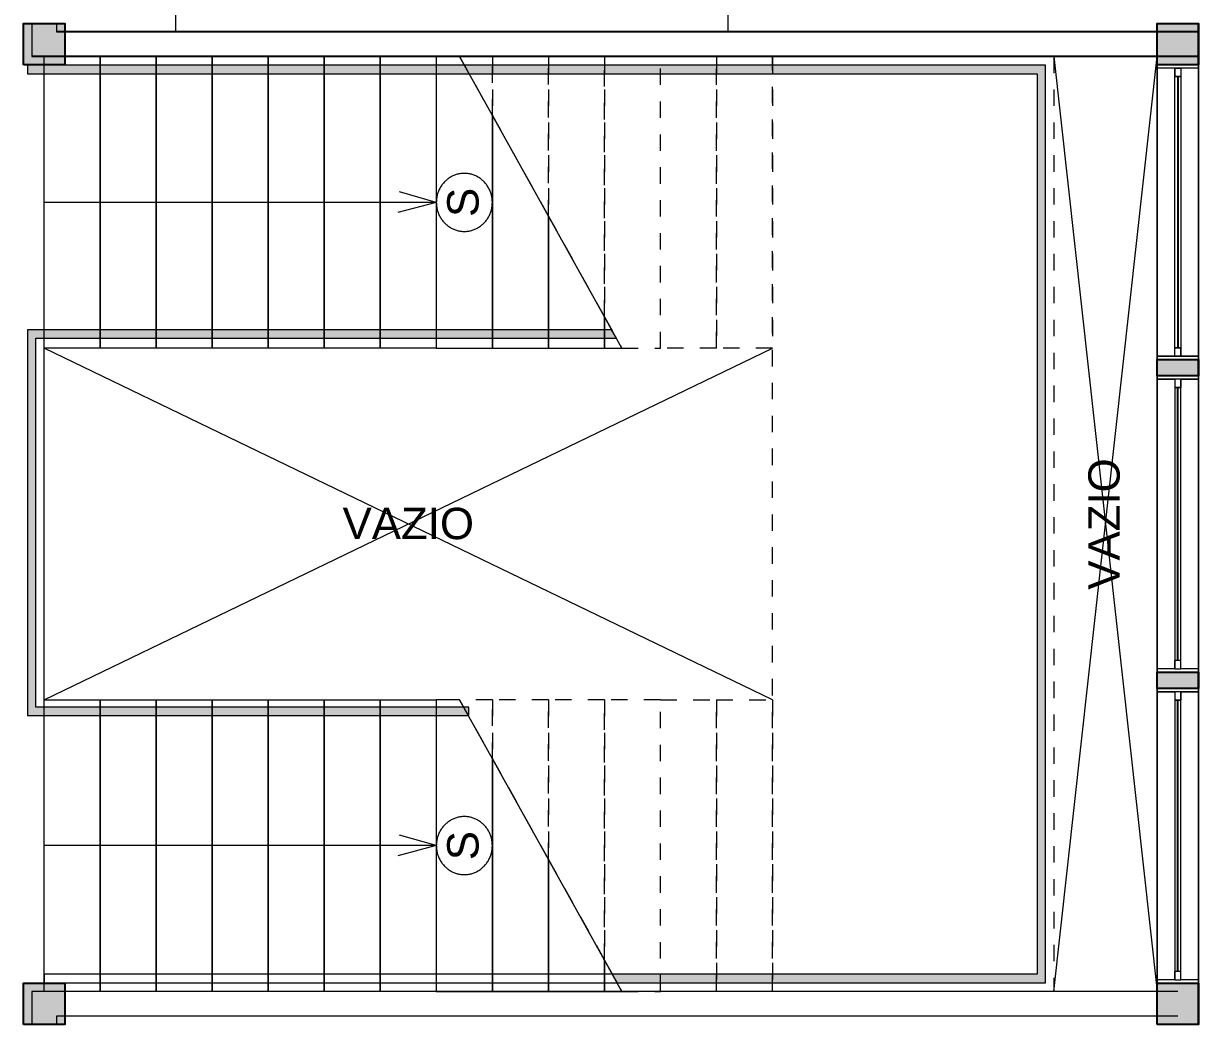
# Model space of a CAD drawing. Header units: metres. Extents: x 512 to 829, y -209 to 245.
# Drawn here: x 691.4 to 698.54, y -168.91 to -162.82 of the extents above; entities that cross this region are included whole.
import ezdxf

# ---------------------------------------------------------------- set-up
doc = ezdxf.new("R2010")
doc.units = ezdxf.units.M
doc.header["$LTSCALE"] = 0.508
doc.set_wipeout_variables(frame=1)
doc.header["$PDSIZE"] = -2
doc.linetypes.add('STYLE_01', pattern=[0.073819, 0.049213, -0.024606])
doc.linetypes.add('STYLE_17', pattern=[14.76378, 9.84252, -4.92126])
for name, color, linetype, lineweight in [('None', 7, 'Continuous', 5), ('NãoImprimir', 7, 'Continuous', 5), ('Peitoris', 2, 'Continuous', 5), ('PENA04', 4, 'Continuous', 15), ('ROTADEF', 253, 'Continuous', 15), ('Telhado-Princ', 7, 'Continuous', 5)]:
    doc.layers.add(name, color=color, linetype=linetype, lineweight=lineweight)
doc.styles.add('Arial', font='arial.ttf')

# ---------------------------------------------------------------- blocks, each defined once
blk = doc.blocks.new('Grupo-4736')
at = {"color": 7, "linetype": 'Continuous', "lineweight": 5}
for points in [[(-0.89, 0.125), (-0.87095, 0.125), (-0.87095, -0.125), (-0.89, -0.125)], [(0.87095, 0.125), (0.89, 0.125), (0.89, -0.125), (0.87095, -0.125)]]:
    blk.add_wipeout(points, dxfattribs=at).dxf.layer = 'None'
at = {"layer": 'None', "color": 7, "linetype": 'Continuous', "lineweight": 5}
for points in [[(-0.89, 0.125), (-0.87095, 0.125), (-0.87095, -0.125), (-0.89, -0.125)], [(0.87095, 0.125), (0.89, 0.125), (0.89, -0.125), (0.87095, -0.125)]]:
    blk.add_lwpolyline(points, close=True, dxfattribs=at)
blk = doc.blocks.new('Grupo-4737')
at = {"layer": 'None', "color": 7}
blk.add_blockref('Grupo-4736', (0, 0), dxfattribs=at)
at = {"layer": 'None', "color": 7, "linetype": 'Continuous', "lineweight": 5}
for p, q in [((-0.89, 0.125), (-0.87095, 0.125)), ((-0.87095, 0.125), (-0.87095, -0.125)), ((0.89, 0.125), (0.87095, 0.125)), ((0.87095, 0.125), (0.87095, -0.125)), ((-0.89, -0.125), (-0.87095, -0.125)), ((0.89, -0.125), (0.87095, -0.125))]:
    blk.add_line(p, q, dxfattribs=at)
blk = doc.blocks.new('Grupo-4738')
at = {"layer": 'None', "color": 7, "linetype": 'Continuous', "lineweight": 5}
for p, q in [((-0.871, 0.0175), (-0.871, -0.0175)), ((0.871, 0.0175), (0.871, -0.0175))]:
    blk.add_line(p, q, dxfattribs=at)
blk = doc.blocks.new('Grupo-4739')
at = {"color": 7, "linetype": 'Continuous', "lineweight": 5}
for points in [[(-0.871, 0.0175), (-0.8202, 0.0175), (-0.8202, -0.0175), (-0.871, -0.0175)], [(0.8202, 0.0175), (0.871, 0.0175), (0.871, -0.0175), (0.8202, -0.0175)]]:
    blk.add_wipeout(points, dxfattribs=at).dxf.layer = 'None'
at = {"layer": 'None', "color": 7, "linetype": 'Continuous', "lineweight": 5}
for points in [[(-0.871, 0.0175), (-0.8202, 0.0175), (-0.8202, -0.0175), (-0.871, -0.0175)], [(0.8202, 0.0175), (0.871, 0.0175), (0.871, -0.0175), (0.8202, -0.0175)]]:
    blk.add_lwpolyline(points, close=True, dxfattribs=at)
blk = doc.blocks.new('Grupo-4740')
at = {"layer": 'None', "color": 7}
blk.add_blockref('Grupo-4738', (0, 0), dxfattribs=at)
at = {"color": 7, "linetype": 'Continuous', "lineweight": 5}
blk.add_wipeout([(-0.8202, 0.0175), (0.8202, 0.0175), (0.8202, -0.0175), (-0.8202, -0.0175)], dxfattribs=at).dxf.layer = 'None'
at = {"layer": 'None', "color": 7, "linetype": 'Continuous', "lineweight": 5}
blk.add_lwpolyline([(-0.8202, 0.0175), (0.8202, 0.0175), (0.8202, -0.0175), (-0.8202, -0.0175)], close=True, dxfattribs=at)
at = {"layer": 'None', "color": 7}
blk.add_blockref('Grupo-4739', (0, 0), dxfattribs=at)
at = {"layer": 'None', "color": 7, "linetype": 'Continuous', "lineweight": 5}
for p, q in [((-0.871, 0.0175), (-0.8202, 0.0175)), ((-0.8202, 0.0175), (-0.8202, -0.0175)), ((0.871, 0.0175), (0.8202, 0.0175)), ((0.8202, 0.0175), (0.8202, -0.0175)), ((-0.871, -0.0175), (-0.8202, -0.0175)), ((0.871, -0.0175), (0.8202, -0.0175))]:
    blk.add_line(p, q, dxfattribs=at)
blk = doc.blocks.new('Grupo-4741')
at = {"color": 7, "linetype": 'Continuous', "lineweight": 9}
blk.add_wipeout([(-0.82015, 0.000635), (0.82015, 0.000635), (0.82015, -0.000635), (-0.82015, -0.000635)], dxfattribs=at).dxf.layer = 'None'
blk = doc.blocks.new('Grupo-4742')
at = {"layer": 'None', "color": 7}
blk.add_blockref('Grupo-4741', (0, 0), dxfattribs=at)
at = {"layer": 'None', "color": 7, "linetype": 'Continuous', "lineweight": 25}
for p, q in [((-0.82015, 0.000635), (0.82015, 0.000635)), ((-0.82015, -0.000635), (0.82015, -0.000635))]:
    blk.add_line(p, q, dxfattribs=at)
blk = doc.blocks.new('Grupo-4743')
at = {"layer": 'None', "color": 7, "linetype": 'Continuous', "lineweight": 20}
for p, q in [((0.89, 0.125), (-0.89, 0.125)), ((0.89, -0.125), (-0.89, -0.125))]:
    blk.add_line(p, q, dxfattribs=at)
blk = doc.blocks.new('Window (2D)-411')
at = {"color": 7, "linetype": 'Continuous', "lineweight": 5}
blk.add_wipeout([(-0.89, 0.125), (0.89, 0.125), (0.89, -0.125), (-0.89, -0.125)], dxfattribs=at).dxf.layer = 'None'
at = {"layer": 'None', "color": 7}
blk.add_blockref('Grupo-4737', (0, 0), dxfattribs=at)
at = {"layer": 'None', "color": 7, "linetype": 'Continuous', "lineweight": 5}
for p, q in [((-0.89, 0.125), (0.89, 0.125)), ((-0.89, -0.125), (0.89, -0.125))]:
    blk.add_line(p, q, dxfattribs=at)
at = {"layer": 'NãoImprimir', "linetype": 'Continuous'}
for p in [(-0.89, 0), (0.89, 0)]:
    blk.add_point(p, dxfattribs=at)
at = {"layer": 'Peitoris'}
blk.add_blockref('Grupo-4740', (0, 0), dxfattribs=at)
blk.add_blockref('Grupo-4742', (0, 0), dxfattribs=at)
at = {"layer": 'Telhado-Princ'}
blk.add_blockref('Grupo-4743', (0, 0), dxfattribs=at)
blk = doc.blocks.new('Grupo-4744')
at = {"color": 7, "linetype": 'Continuous', "lineweight": 5}
for points in [[(-0.895, 0.125), (-0.87595, 0.125), (-0.87595, -0.125), (-0.895, -0.125)], [(0.87595, 0.125), (0.895, 0.125), (0.895, -0.125), (0.87595, -0.125)]]:
    blk.add_wipeout(points, dxfattribs=at).dxf.layer = 'None'
at = {"layer": 'None', "color": 7, "linetype": 'Continuous', "lineweight": 5}
for points in [[(-0.895, 0.125), (-0.87595, 0.125), (-0.87595, -0.125), (-0.895, -0.125)], [(0.87595, 0.125), (0.895, 0.125), (0.895, -0.125), (0.87595, -0.125)]]:
    blk.add_lwpolyline(points, close=True, dxfattribs=at)
blk = doc.blocks.new('Grupo-4745')
at = {"layer": 'None', "color": 7}
blk.add_blockref('Grupo-4744', (0, 0), dxfattribs=at)
at = {"layer": 'None', "color": 7, "linetype": 'Continuous', "lineweight": 5}
for p, q in [((-0.895, 0.125), (-0.87595, 0.125)), ((-0.87595, 0.125), (-0.87595, -0.125)), ((0.895, 0.125), (0.87595, 0.125)), ((0.87595, 0.125), (0.87595, -0.125)), ((-0.895, -0.125), (-0.87595, -0.125)), ((0.895, -0.125), (0.87595, -0.125))]:
    blk.add_line(p, q, dxfattribs=at)
blk = doc.blocks.new('Grupo-4746')
at = {"layer": 'None', "color": 7, "linetype": 'Continuous', "lineweight": 5}
for p, q in [((-0.8759, 0.0175), (-0.8759, -0.0175)), ((0.8759, 0.0175), (0.8759, -0.0175))]:
    blk.add_line(p, q, dxfattribs=at)
blk = doc.blocks.new('Grupo-4747')
at = {"color": 7, "linetype": 'Continuous', "lineweight": 5}
for points in [[(-0.8759, 0.0175), (-0.8252, 0.0175), (-0.8252, -0.0175), (-0.8759, -0.0175)], [(0.8252, 0.0175), (0.8759, 0.0175), (0.8759, -0.0175), (0.8252, -0.0175)]]:
    blk.add_wipeout(points, dxfattribs=at).dxf.layer = 'None'
at = {"layer": 'None', "color": 7, "linetype": 'Continuous', "lineweight": 5}
for points in [[(-0.8759, 0.0175), (-0.8252, 0.0175), (-0.8252, -0.0175), (-0.8759, -0.0175)], [(0.8252, 0.0175), (0.8759, 0.0175), (0.8759, -0.0175), (0.8252, -0.0175)]]:
    blk.add_lwpolyline(points, close=True, dxfattribs=at)
blk = doc.blocks.new('Grupo-4748')
at = {"layer": 'None', "color": 7}
blk.add_blockref('Grupo-4746', (0, 0), dxfattribs=at)
at = {"color": 7, "linetype": 'Continuous', "lineweight": 5}
blk.add_wipeout([(-0.8252, 0.0175), (0.8251, 0.0175), (0.8251, -0.0175), (-0.8252, -0.0175)], dxfattribs=at).dxf.layer = 'None'
at = {"layer": 'None', "color": 7, "linetype": 'Continuous', "lineweight": 5}
blk.add_lwpolyline([(-0.8252, 0.0175), (0.8251, 0.0175), (0.8251, -0.0175), (-0.8252, -0.0175)], close=True, dxfattribs=at)
at = {"layer": 'None', "color": 7}
blk.add_blockref('Grupo-4747', (0, 0), dxfattribs=at)
at = {"layer": 'None', "color": 7, "linetype": 'Continuous', "lineweight": 5}
for p, q in [((-0.8759, 0.0175), (-0.8252, 0.0175)), ((-0.8252, 0.0175), (-0.8252, -0.0175)), ((0.8759, 0.0175), (0.8251, 0.0175)), ((0.8251, 0.0175), (0.8251, -0.0175)), ((-0.8759, -0.0175), (-0.8252, -0.0175)), ((0.8759, -0.0175), (0.8251, -0.0175))]:
    blk.add_line(p, q, dxfattribs=at)
blk = doc.blocks.new('Grupo-4749')
at = {"color": 7, "linetype": 'Continuous', "lineweight": 9}
blk.add_wipeout([(-0.82515, 0.000635), (0.82515, 0.000635), (0.82515, -0.000635), (-0.82515, -0.000635)], dxfattribs=at).dxf.layer = 'None'
blk = doc.blocks.new('Grupo-4750')
at = {"layer": 'None', "color": 7}
blk.add_blockref('Grupo-4749', (0, 0), dxfattribs=at)
at = {"layer": 'None', "color": 7, "linetype": 'Continuous', "lineweight": 25}
for p, q in [((-0.82515, 0.000635), (0.82515, 0.000635)), ((-0.82515, -0.000635), (0.82515, -0.000635))]:
    blk.add_line(p, q, dxfattribs=at)
blk = doc.blocks.new('Grupo-4751')
at = {"layer": 'None', "color": 7, "linetype": 'Continuous', "lineweight": 20}
for p, q in [((0.895, 0.125), (-0.895, 0.125)), ((0.895, -0.125), (-0.895, -0.125))]:
    blk.add_line(p, q, dxfattribs=at)
blk = doc.blocks.new('Window (2D)-412')
at = {"color": 7, "linetype": 'Continuous', "lineweight": 5}
blk.add_wipeout([(-0.895, 0.125), (0.895, 0.125), (0.895, -0.125), (-0.895, -0.125)], dxfattribs=at).dxf.layer = 'None'
at = {"layer": 'None', "color": 7}
blk.add_blockref('Grupo-4745', (0, 0), dxfattribs=at)
at = {"layer": 'None', "color": 7, "linetype": 'Continuous', "lineweight": 5}
for p, q in [((-0.895, 0.125), (0.895, 0.125)), ((-0.895, -0.125), (0.895, -0.125))]:
    blk.add_line(p, q, dxfattribs=at)
at = {"layer": 'NãoImprimir', "linetype": 'Continuous'}
for p in [(-0.895, 0), (0.895, 0)]:
    blk.add_point(p, dxfattribs=at)
at = {"layer": 'Peitoris'}
blk.add_blockref('Grupo-4748', (0, 0), dxfattribs=at)
blk.add_blockref('Grupo-4750', (0, 0), dxfattribs=at)
at = {"layer": 'Telhado-Princ'}
blk.add_blockref('Grupo-4751', (0, 0), dxfattribs=at)
blk = doc.blocks.new('Grupo-4752')
at = {"color": 7, "linetype": 'Continuous', "lineweight": 5}
for points in [[(-0.89, 0.125), (-0.87095, 0.125), (-0.87095, -0.125), (-0.89, -0.125)], [(0.87095, 0.125), (0.89, 0.125), (0.89, -0.125), (0.87095, -0.125)]]:
    blk.add_wipeout(points, dxfattribs=at).dxf.layer = 'None'
at = {"layer": 'None', "color": 7, "linetype": 'Continuous', "lineweight": 5}
for points in [[(-0.89, 0.125), (-0.87095, 0.125), (-0.87095, -0.125), (-0.89, -0.125)], [(0.87095, 0.125), (0.89, 0.125), (0.89, -0.125), (0.87095, -0.125)]]:
    blk.add_lwpolyline(points, close=True, dxfattribs=at)
blk = doc.blocks.new('Grupo-4753')
at = {"layer": 'None', "color": 7}
blk.add_blockref('Grupo-4752', (0, 0), dxfattribs=at)
at = {"layer": 'None', "color": 7, "linetype": 'Continuous', "lineweight": 5}
for p, q in [((-0.89, 0.125), (-0.87095, 0.125)), ((-0.87095, 0.125), (-0.87095, -0.125)), ((0.89, 0.125), (0.87095, 0.125)), ((0.87095, 0.125), (0.87095, -0.125)), ((-0.89, -0.125), (-0.87095, -0.125)), ((0.89, -0.125), (0.87095, -0.125))]:
    blk.add_line(p, q, dxfattribs=at)
blk = doc.blocks.new('Grupo-4754')
at = {"layer": 'None', "color": 7, "linetype": 'Continuous', "lineweight": 5}
for p, q in [((-0.871, 0.0175), (-0.871, -0.0175)), ((0.871, 0.0175), (0.871, -0.0175))]:
    blk.add_line(p, q, dxfattribs=at)
blk = doc.blocks.new('Grupo-4755')
at = {"color": 7, "linetype": 'Continuous', "lineweight": 5}
for points in [[(-0.871, 0.0175), (-0.8202, 0.0175), (-0.8202, -0.0175), (-0.871, -0.0175)], [(0.8202, 0.0175), (0.871, 0.0175), (0.871, -0.0175), (0.8202, -0.0175)]]:
    blk.add_wipeout(points, dxfattribs=at).dxf.layer = 'None'
at = {"layer": 'None', "color": 7, "linetype": 'Continuous', "lineweight": 5}
for points in [[(-0.871, 0.0175), (-0.8202, 0.0175), (-0.8202, -0.0175), (-0.871, -0.0175)], [(0.8202, 0.0175), (0.871, 0.0175), (0.871, -0.0175), (0.8202, -0.0175)]]:
    blk.add_lwpolyline(points, close=True, dxfattribs=at)
blk = doc.blocks.new('Grupo-4756')
at = {"layer": 'None', "color": 7}
blk.add_blockref('Grupo-4754', (0, 0), dxfattribs=at)
at = {"color": 7, "linetype": 'Continuous', "lineweight": 5}
blk.add_wipeout([(-0.8202, 0.0175), (0.8202, 0.0175), (0.8202, -0.0175), (-0.8202, -0.0175)], dxfattribs=at).dxf.layer = 'None'
at = {"layer": 'None', "color": 7, "linetype": 'Continuous', "lineweight": 5}
blk.add_lwpolyline([(-0.8202, 0.0175), (0.8202, 0.0175), (0.8202, -0.0175), (-0.8202, -0.0175)], close=True, dxfattribs=at)
at = {"layer": 'None', "color": 7}
blk.add_blockref('Grupo-4755', (0, 0), dxfattribs=at)
at = {"layer": 'None', "color": 7, "linetype": 'Continuous', "lineweight": 5}
for p, q in [((-0.871, 0.0175), (-0.8202, 0.0175)), ((-0.8202, 0.0175), (-0.8202, -0.0175)), ((0.871, 0.0175), (0.8202, 0.0175)), ((0.8202, 0.0175), (0.8202, -0.0175)), ((-0.871, -0.0175), (-0.8202, -0.0175)), ((0.871, -0.0175), (0.8202, -0.0175))]:
    blk.add_line(p, q, dxfattribs=at)
blk = doc.blocks.new('Grupo-4757')
at = {"color": 7, "linetype": 'Continuous', "lineweight": 9}
blk.add_wipeout([(-0.82015, 0.000635), (0.82015, 0.000635), (0.82015, -0.000635), (-0.82015, -0.000635)], dxfattribs=at).dxf.layer = 'None'
blk = doc.blocks.new('Grupo-4758')
at = {"layer": 'None', "color": 7}
blk.add_blockref('Grupo-4757', (0, 0), dxfattribs=at)
at = {"layer": 'None', "color": 7, "linetype": 'Continuous', "lineweight": 25}
for p, q in [((-0.82015, 0.000635), (0.82015, 0.000635)), ((-0.82015, -0.000635), (0.82015, -0.000635))]:
    blk.add_line(p, q, dxfattribs=at)
blk = doc.blocks.new('Grupo-4759')
at = {"layer": 'None', "color": 7, "linetype": 'Continuous', "lineweight": 20}
for p, q in [((0.89, 0.125), (-0.89, 0.125)), ((0.89, -0.125), (-0.89, -0.125))]:
    blk.add_line(p, q, dxfattribs=at)
blk = doc.blocks.new('Window (2D)-413')
at = {"color": 7, "linetype": 'Continuous', "lineweight": 5}
blk.add_wipeout([(-0.89, 0.125), (0.89, 0.125), (0.89, -0.125), (-0.89, -0.125)], dxfattribs=at).dxf.layer = 'None'
at = {"layer": 'None', "color": 7}
blk.add_blockref('Grupo-4753', (0, 0), dxfattribs=at)
at = {"layer": 'None', "color": 7, "linetype": 'Continuous', "lineweight": 5}
for p, q in [((-0.89, 0.125), (0.89, 0.125)), ((-0.89, -0.125), (0.89, -0.125))]:
    blk.add_line(p, q, dxfattribs=at)
at = {"layer": 'NãoImprimir', "linetype": 'Continuous'}
for p in [(-0.89, 0), (0.89, 0)]:
    blk.add_point(p, dxfattribs=at)
at = {"layer": 'Peitoris'}
blk.add_blockref('Grupo-4756', (0, 0), dxfattribs=at)
blk.add_blockref('Grupo-4758', (0, 0), dxfattribs=at)
at = {"layer": 'Telhado-Princ'}
blk.add_blockref('Grupo-4759', (0, 0), dxfattribs=at)
blk = doc.blocks.new('Grupo-4859')
at = {"layer": 'None', "linetype": 'Continuous', "lineweight": 0}
for points in [[(-26.0139, -88.8987), (-26.0139, -88.6487), (-25.7639, -88.6487), (-25.7639, -88.8987)], [(-19.1639, -88.8987), (-19.1639, -88.6487), (-18.9139, -88.6487), (-18.9139, -88.8987)], [(-19.1639, -90.7787), (-19.1639, -90.6787), (-18.9139, -90.6787), (-18.9139, -90.7787)], [(-19.1639, -92.6687), (-19.1639, -92.5687), (-18.9139, -92.5687), (-18.9139, -92.6687)], [(-26.0139, -94.6987), (-26.0139, -94.4487), (-25.7639, -94.4487), (-25.7639, -94.6987)], [(-19.1639, -94.6987), (-19.1639, -94.4487), (-18.9139, -94.4487), (-18.9139, -94.6987)]]:
    blk.add_hatch(color=255, dxfattribs=at).paths.add_polyline_path(points)
at = {"layer": 'None', "color": 7, "linetype": 'Continuous', "lineweight": 25}
for points in [[(-26.0139, -88.8987), (-26.0139, -88.6487), (-25.7639, -88.6487), (-25.7639, -88.8987)], [(-19.1639, -88.8987), (-19.1639, -88.6487), (-18.9139, -88.6487), (-18.9139, -88.8987)], [(-19.1639, -90.7787), (-19.1639, -90.6787), (-18.9139, -90.6787), (-18.9139, -90.7787)], [(-19.1639, -92.6687), (-19.1639, -92.5687), (-18.9139, -92.5687), (-18.9139, -92.6687)], [(-26.0139, -94.6987), (-26.0139, -94.4487), (-25.7639, -94.4487), (-25.7639, -94.6987)], [(-19.1639, -94.6987), (-19.1639, -94.4487), (-18.9139, -94.4487), (-18.9139, -94.6987)]]:
    blk.add_lwpolyline(points, close=True, dxfattribs=at)

msp = doc.modelspace()

# ---------------------------------------------------------------- hatches: boundary and pattern name
at = {"layer": 'None', "linetype": 'Continuous', "lineweight": 0}
for points in [[(697.6085, -163.0749), (691.4217, -163.0749), (691.4217, -163.127), (697.5582, -163.127), (697.5582, -168.6018), (694.9756, -168.6018), (695.0046, -168.6539), (697.6085, -168.6539)], [(694.1044, -167.0294), (694.1044, -166.9772), (691.472, -166.9772), (691.472, -164.7352), (695, -164.7352), (694.971, -164.683), (691.4217, -164.683), (691.4217, -167.0294)]]:
    msp.add_hatch(color=254, dxfattribs=at).paths.add_polyline_path(points)

# ---------------------------------------------------------------- linework, layer by layer
at = {"layer": 'None', "color": 7, "linetype": 'Continuous', "lineweight": 18}
for p, q in [((691.4469, -162.8216), (691.4469, -163.0228)), ((691.5978, -162.8216), (691.5978, -162.8719)), ((697.6588, -168.7061), (698.287, -163.0228)), ((697.6588, -163.0228), (698.287, -168.7061)), ((693.9058, -163.9092), (693.6823, -163.8456)), ((693.9058, -163.9092), (691.5223, -163.9092)), ((693.9058, -163.9092), (693.6722, -163.9707)), ((691.5223, -166.9333), (695.9487, -164.7955)), ((695.9487, -166.9333), (691.5223, -164.7955)), ((693.9058, -167.8197), (693.6823, -167.7561)), ((693.9058, -167.8197), (691.5223, -167.8197)), ((693.9058, -167.8197), (693.6722, -167.8812)), ((691.4469, -168.7061), (691.4469, -168.9072)), ((698.4127, -168.7061), (691.4469, -168.7061)), ((691.5978, -168.857), (691.5978, -168.9072)), ((698.4127, -168.857), (691.5978, -168.857))]:
    msp.add_line(p, q, dxfattribs=at)
at = {"layer": 'None', "color": 7, "linetype": 'Continuous', "lineweight": 25}
for p, q in [((698.287, -163.0731), (698.287, -162.8216)), ((698.5384, -163.0731), (698.5384, -162.8216)), ((698.5384, -162.8719), (691.5978, -162.8719)), ((698.5384, -163.0228), (691.4469, -163.0228)), ((698.287, -164.9641), (698.287, -164.8636)), ((698.5384, -164.9641), (698.5384, -164.8636)), ((698.287, -166.8653), (698.287, -166.7647)), ((698.5384, -166.8653), (698.5384, -166.7647)), ((698.287, -168.9072), (698.287, -168.6558)), ((698.5384, -168.9072), (698.5384, -168.6558))]:
    msp.add_line(p, q, dxfattribs=at)
at = {"layer": 'None', "color": 7, "linetype": 'STYLE_17', "lineweight": 18}
for points in [[(691.5223, -164.7955), (691.5223, -163.0228), (691.8628, -163.0228), (691.8628, -164.7955)], [(691.8628, -164.7955), (691.8628, -163.0228), (692.2033, -163.0228), (692.2033, -164.7955)], [(692.2033, -164.7955), (692.2033, -163.0228), (692.5438, -163.0228), (692.5438, -164.7955)], [(692.5438, -164.7955), (692.5438, -163.0228), (692.8843, -163.0228), (692.8843, -164.7955)], [(692.8843, -164.7955), (692.8843, -163.0228), (693.2248, -163.0228), (693.2248, -164.7955)], [(693.2248, -164.7955), (693.2248, -163.0228), (693.5653, -163.0228), (693.5653, -164.7955)], [(693.5653, -164.7955), (693.5653, -163.0228), (693.9058, -163.0228), (693.9058, -164.7955)], [(693.9058, -164.7955), (694.2463, -164.7955), (694.2463, -163.3817), (694.0464, -163.0228), (693.9058, -163.0228)], [(694.2463, -164.7955), (694.5868, -164.7955), (694.5868, -163.9931), (694.2463, -163.3817)], [(694.5868, -164.7955), (694.9273, -164.7955), (694.9273, -164.6045), (694.5868, -163.9931)], [(694.9273, -164.7955), (695.0336, -164.7955), (694.9273, -164.6045)], [(691.5223, -168.7061), (691.5223, -166.9333), (691.8628, -166.9333), (691.8628, -168.7061)], [(691.8628, -168.7061), (691.8628, -166.9333), (692.2033, -166.9333), (692.2033, -168.7061)], [(692.2033, -168.7061), (692.2033, -166.9333), (692.5438, -166.9333), (692.5438, -168.7061)], [(692.5438, -168.7061), (692.5438, -166.9333), (692.8843, -166.9333), (692.8843, -168.7061)], [(692.8843, -168.7061), (692.8843, -166.9333), (693.2248, -166.9333), (693.2248, -168.7061)], [(693.2248, -168.7061), (693.2248, -166.9333), (693.5653, -166.9333), (693.5653, -168.7061)], [(693.5653, -168.7061), (693.5653, -166.9333), (693.9058, -166.9333), (693.9058, -168.7061)], [(693.9058, -168.7061), (694.2463, -168.7061), (694.2463, -167.2923), (694.0464, -166.9333), (693.9058, -166.9333)], [(694.2463, -168.7061), (694.5868, -168.7061), (694.5868, -167.9037), (694.2463, -167.2923)], [(694.5868, -168.7061), (694.9273, -168.7061), (694.9273, -168.5151), (694.5868, -167.9037)], [(694.9273, -168.7061), (695.0336, -168.7061), (694.9273, -168.5151)], [(691.5223, -168.6539), (695.0046, -168.6539), (694.9756, -168.6018), (691.5223, -168.6018)]]:
    msp.add_lwpolyline(points, close=True, dxfattribs=at)
at = {"layer": 'None', "color": 7, "linetype": 'Continuous', "lineweight": 18}
for points in [[(691.5223, -168.7061), (691.5223, -163.0228), (698.287, -163.0228), (698.287, -168.7061)], [(697.6085, -163.0749), (691.4217, -163.0749), (691.4217, -163.127), (697.5582, -163.127), (697.5582, -168.6018), (694.9756, -168.6018), (695.0046, -168.6539), (697.6085, -168.6539)], [(694.1044, -167.0294), (694.1044, -166.9772), (691.472, -166.9772), (691.472, -164.7352), (695, -164.7352), (694.971, -164.683), (691.4217, -164.683), (691.4217, -167.0294)]]:
    msp.add_lwpolyline(points, close=True, dxfattribs=at)
at = {"layer": 'None', "color": 7, "linetype": 'STYLE_01', "lineweight": 18}
for points in [[(694.2463, -163.0228), (694.0464, -163.0228), (694.2463, -163.3817)], [(694.2463, -163.0228), (694.2463, -163.3817), (694.5868, -163.9931), (694.5868, -163.0228)], [(694.5868, -163.0228), (694.5868, -163.9931), (694.9273, -164.6045), (694.9273, -163.0228)], [(694.9273, -163.0228), (694.9273, -164.6045), (695.0336, -164.7955), (695.2678, -164.7955), (695.2678, -163.0228)], [(695.2678, -164.7955), (695.2678, -163.0228), (695.6083, -163.0228), (695.6083, -164.7955)], [(695.6083, -164.7955), (695.6083, -163.0228), (695.9487, -163.0228), (695.9487, -164.7955)], [(695.9487, -163.0228), (697.6588, -163.0228), (697.6588, -168.7061), (695.9487, -168.7061)], [(694.2463, -166.9333), (694.0464, -166.9333), (694.2463, -167.2923)], [(694.2463, -166.9333), (694.2463, -167.2923), (694.5868, -167.9037), (694.5868, -166.9333)], [(694.5868, -166.9333), (694.5868, -167.9037), (694.9273, -168.5151), (694.9273, -166.9333)], [(694.9273, -166.9333), (694.9273, -168.5151), (695.0336, -168.7061), (695.2678, -168.7061), (695.2678, -166.9333)], [(695.2678, -168.7061), (695.2678, -166.9333), (695.6083, -166.9333), (695.6083, -168.7061)], [(695.6083, -168.7061), (695.6083, -166.9333), (695.9487, -166.9333), (695.9487, -168.7061)]]:
    msp.add_lwpolyline(points, close=True, dxfattribs=at)
at = {"layer": 'None', "color": 7, "linetype": 'Continuous', "lineweight": 18}
for points in [[(694.2463, -163.9092), (694.2463, -163.9564), (694.2007, -164.0384), (694.1216, -164.0856), (694.0304, -164.0856), (693.9514, -164.0384), (693.9058, -163.9564), (693.9058, -163.8619), (693.9514, -163.7799), (694.0304, -163.7327), (694.1216, -163.7327), (694.2007, -163.7799), (694.2463, -163.8619), (694.2463, -163.9092)], [(694.2463, -167.8197), (694.2463, -167.867), (694.2007, -167.9489), (694.1216, -167.9962), (694.0304, -167.9962), (693.9514, -167.9489), (693.9058, -167.867), (693.9058, -167.7724), (693.9514, -167.6905), (694.0304, -167.6432), (694.1216, -167.6432), (694.2007, -167.6905), (694.2463, -167.7724), (694.2463, -167.8197)]]:
    msp.add_open_spline(points, degree=2, dxfattribs=at)
at = {"layer": 'PENA04', "color": 7, "lineweight": 15}
msp.add_line((695.6794, -162.8719), (695.3971, -162.8719), dxfattribs=at)
at = {"layer": 'ROTADEF', "color": 7, "linetype": 'Continuous', "lineweight": 5}
for p, q in [((695.6794, -162.8719), (695.6794, -159.9105)), ((692.32, -162.4393), (692.32, -162.8719)), ((692.32, -162.8719), (695.6794, -162.8719))]:
    msp.add_line(p, q, dxfattribs=at)

# ---------------------------------------------------------------- texts
at = {"layer": 'None', "color": 7, "char_height": 0.1906, "attachment_point": 2, "rotation": 90, "line_spacing_factor": 0.96736, "style": 'Arial'}
for s, insert in [('S', (693.9719, -163.9092)), ('VAZIO', (697.8688, -165.8644)), ('S', (693.9719, -167.8197))]:
    msp.add_mtext(s, dxfattribs=dict(at, insert=insert))
at = {"layer": 'None', "color": 7, "insert": (693.7355, -165.7659), "char_height": 0.1906, "attachment_point": 2, "line_spacing_factor": 0.96736, "style": 'Arial'}
msp.add_mtext('VAZIO', dxfattribs=at)

# ---------------------------------------------------------------- next in the draw order: block references
at = {"layer": 'None', "color": 7, "yscale": 1.005894640890275, "zscale": 1.005894640890275, "rotation": 270}
for name, p, xscale in [('Window (2D)-413', (698.4127, -163.9683), 1.005894640890275), ('Window (2D)-412', (698.4127, -165.8644), -1.005894640890275), ('Window (2D)-411', (698.4127, -167.7605), -1.005894640890275)]:
    msp.add_blockref(name, p, dxfattribs=dict(at, xscale=xscale))

# ---------------------------------------------------------------- next in the draw order: block references
at = {"layer": 'None', "color": 7, "xscale": 1.005894640890275, "yscale": 1.005894640890275, "zscale": 1.005894640890275}
msp.add_blockref('Grupo-4859', (717.5638, -73.6503), dxfattribs=at)

doc.saveas('drawing.dxf')
